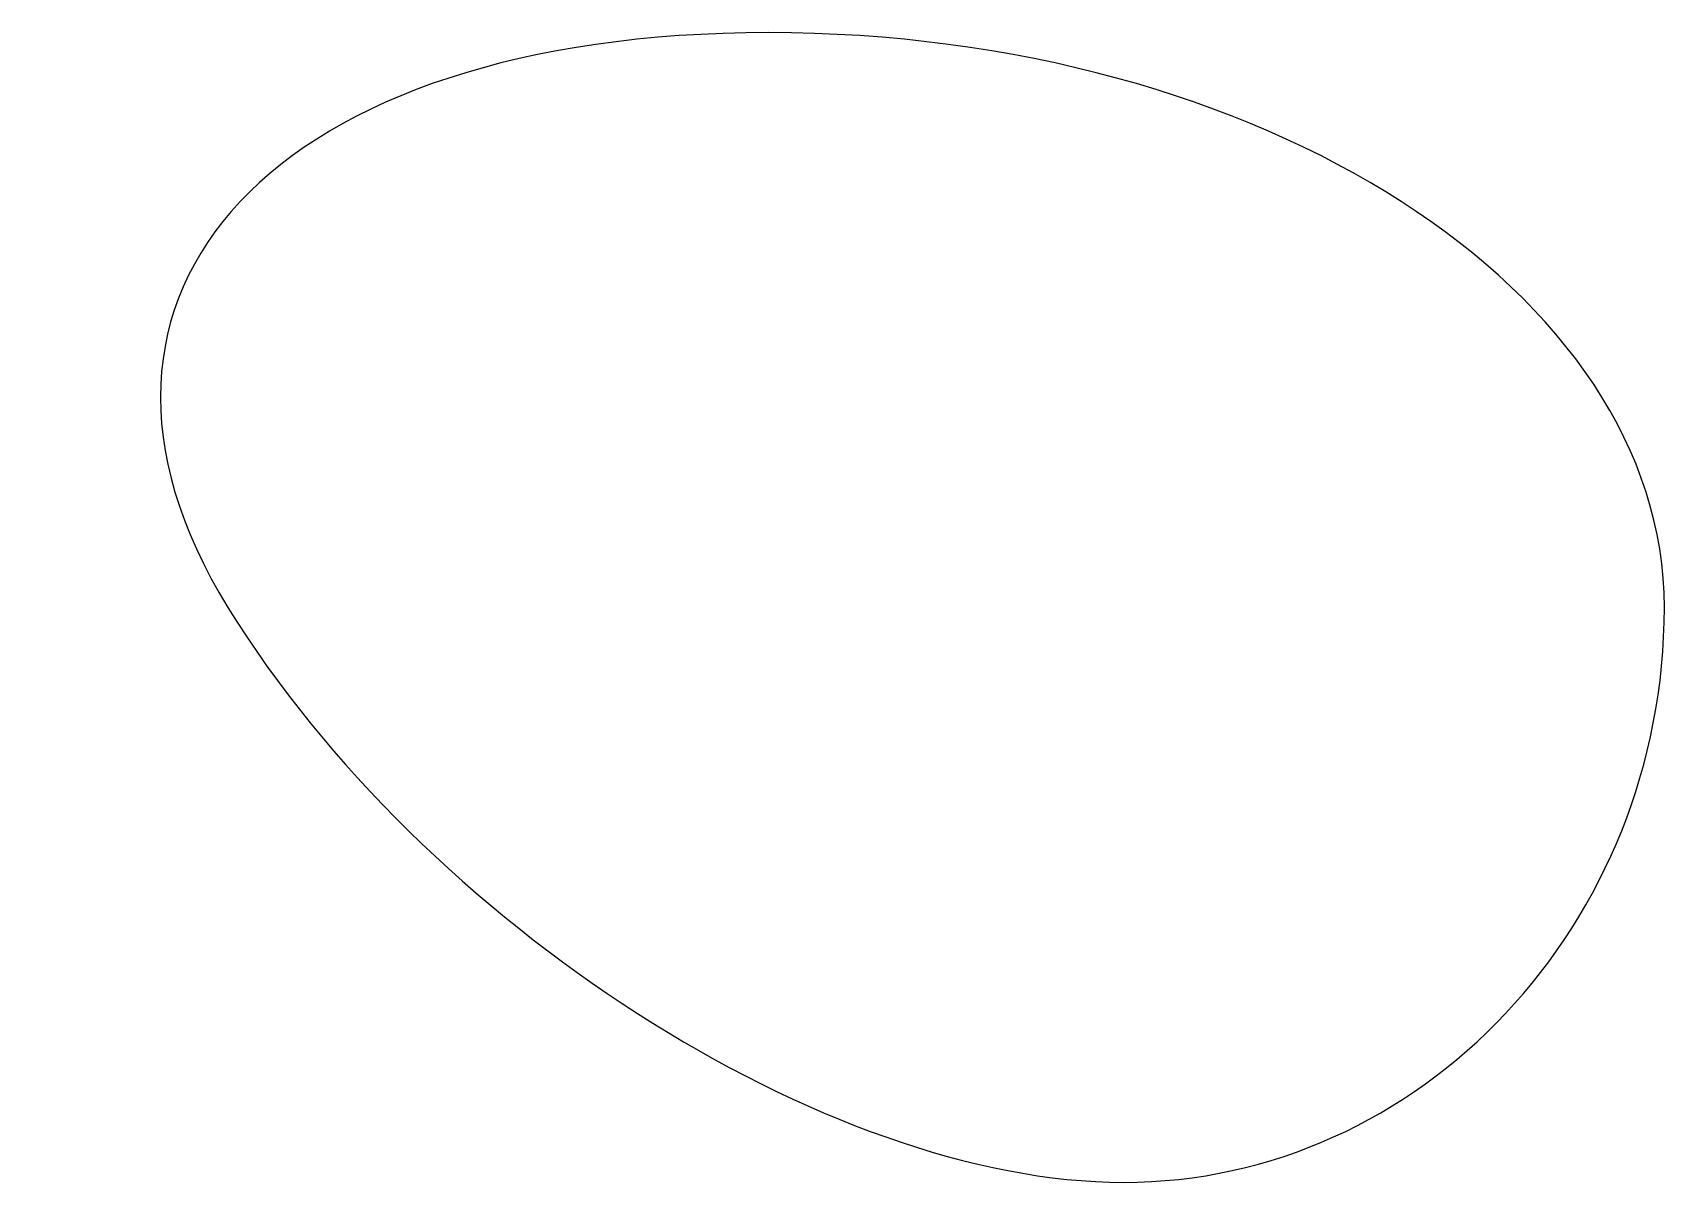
# Model space of a CAD drawing. Extents: x 0 to 877, y -11 to 940.
# Drawn here: x 475.337 to 476.088, y 132.394 to 132.923 of the extents above; entities that cross this region are included whole.
import ezdxf

# ---------------------------------------------------------------- set-up
doc = ezdxf.new("R2010")
doc.units = 0
doc.layers.add('Calque_1', color=7, linetype='CONTINUOUS')

msp = doc.modelspace()

# ---------------------------------------------------------------- linework, layer by layer
at = {"layer": 'Calque_1', "color": 7}
msp.add_lwpolyline([(475.83898, 132.39369)], close=True, dxfattribs=at)
for points in [[(475.67547, 132.92285), (475.44859, 132.92285), (475.33657, 132.80379), (475.4265, 132.65827)], [(476.08796, 132.65827), (476.08796, 132.80379), (475.90233, 132.92285), (475.67547, 132.92285)], [(475.4265, 132.65827), (475.5164, 132.51275), (475.70206, 132.39369), (475.83898, 132.39369)], [(475.83898, 132.39369), (475.97593, 132.39369), (476.08796, 132.51275), (476.08796, 132.65827)]]:
    msp.add_open_spline(points, degree=3, dxfattribs=at)

doc.saveas('drawing.dxf')
